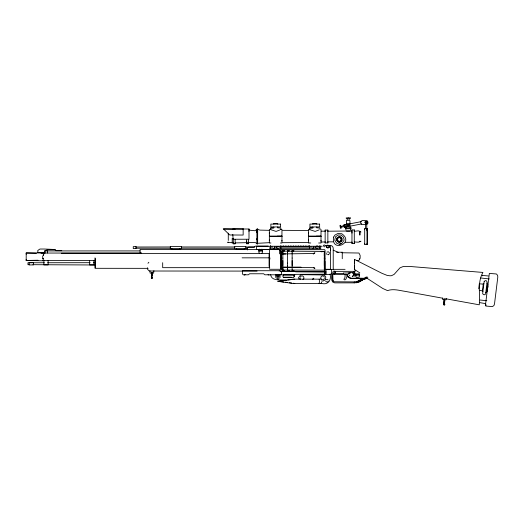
<?xml version="1.0" encoding="UTF-8"?>
<svg xmlns="http://www.w3.org/2000/svg" width="524" height="524" viewBox="0 0 524 524"><rect width="100%" height="100%" fill="white"/><g stroke="black" fill="none" stroke-linecap="round" stroke-linejoin="round"><path stroke-width="0.79" d="M43.669 259.472L43.669 260.585L42.706 260.788L26.2 260.474L26.2 259.373M26.2 254.225L26.2 252.968L42.706 252.882L43.669 252.882L43.669 254.199M233.278 243.64L233.278 242.972M243.156 228.746L243.156 235.047L229.748 234.981L223.237 228.746L243.156 228.981M246.673 242.075L246.673 239.92M246.673 241.092L246.673 243.857L248.54 243.64M248.54 243.3L248.54 242.258M249.005 231.438L249.005 229.008L232.8 229.008M256.884 243.11L256.884 238.486M256.884 232.695L256.884 229.139L257.657 228.942L257.657 229.374L259.924 230.115L269.303 230.337M235.394 242.92L255.031 242.468L256.59 243.293L257.271 244.263L257.657 243.11M257.657 231.857L257.657 228.942M269.356 240.693L269.356 229.492L270.934 229.492M269.356 233.842L269.356 232.636M281.526 259.157L281.526 270.063L324.304 270.142L324.304 265.367M281.526 255.85L281.526 251.114L324.304 251.435L324.304 262.007M281.951 241.053L281.951 240.313M282.849 270.279L284.735 270.371L282.849 270.508L282.849 269.179M282.849 268.976L282.849 267.437M282.849 265.55L282.849 260.585M282.849 258.083L282.849 250.662L284.735 250.806L282.849 250.898M282.849 253.74L282.849 252.195M282.849 251.232L282.849 250.662M287.493 270.174L287.493 269.179M287.493 268.976L287.493 267.437M287.493 265.55L287.493 263.094M287.493 251.992L287.493 250.662L289.379 250.819L287.493 250.898M292.143 267.437L292.143 270.508L294.029 270.43L292.143 270.279M292.143 265.55L292.143 260.585M292.143 258.083L292.143 250.662L294.029 250.819L292.143 250.898M292.143 251.992L292.143 250.662M308.413 240.693L308.413 239.848M308.413 233.842L308.413 232.636M321.009 241.053L321.009 240.313M321.33 279.154L293.106 279.154L277.458 281.296L292.988 283.458L321.33 283.458L321.33 283.052M324.304 265.792L324.304 260.585M324.304 259.17L324.304 257.723M324.304 255.81L324.304 253.288M324.585 258.686L324.585 257.86M324.919 272.382L324.919 261.352M327.854 242.422L327.854 242.913L325.149 242.913L325.149 242.422M325.149 230.58L325.149 230.095L327.854 230.095L327.854 242.913M326.603 246.896L326.969 247.518L326.603 246.201L327.546 245.265L328.24 245.258L329.183 246.201L328.862 247.472L328.096 247.878L326.95 247.492L326.603 246.208L327.552 245.258L328.843 245.612L329.183 246.896L328.843 247.498L329.183 246.896M327.854 230.58L327.854 230.095M330.493 250.361L330.493 246.45L329.524 245.487M346.449 220.722L346.449 227.829L349.947 227.829L349.947 220.722M354.289 242.881L354.289 243.405L351.964 243.405L351.964 242.003M351.964 233.114L351.964 229.951L354.289 229.951L354.289 243.405M354.289 230.626L354.289 229.951M354.289 241.957L358.259 242.18L359.87 241.728L359.87 241.171M354.289 231.326L358.259 230.829L359.87 231.326L359.87 234.988L359.87 231.837M366.97 243.627L366.97 244.616L365.32 244.453L364.691 244.295L364.691 243.346M364.691 229.656L364.691 228.713L365.542 228.392M366.97 230.77L366.748 228.392M366.97 244.217L367.606 244.217L367.606 243.051M367.606 229.957L367.606 228.792L366.97 228.792M151.528 275.29L151.521 277.923L152.15 278.231L152.255 272.86L151.626 272.382L151.626 278.231L151.626 272.382M354.545 269.212L354.551 265.727M443.959 301.85L443.952 304.477L444.588 304.785L444.693 299.42L444.057 298.935L444.057 304.785L444.057 298.935M152.248 275.29L152.255 272.86M444.686 301.844L444.693 299.42M346.986 274.275C347.805 275.807 345.401 281.958 343.888 279.371L344.936 277.517L345.178 274.275M323.413 246.339L323.452 245.383L324.304 244.937L325.116 245.448L325.077 246.404L324.369 246.876M339.362 242.304L337.672 241.682L339.362 242.304L340.751 241.885L341.969 240.562L342.08 238.937L340.751 237.071L338.642 236.796L340.751 237.071L342.08 238.937M273.705 226.944L273.862 227.829L270.613 228.012L270.463 229.578L276.076 231.405L279.803 230.003M312.762 226.944L312.92 227.829L309.671 228.012L309.52 229.578L315.134 231.405L318.861 230.003M478.707 288.868L479.342 283.654M482.257 275.834L482.335 275.166M479.781 302.623L485.178 303.566M487.386 291.213L487.471 290.512M487.818 287.683L488.008 286.15M485.99 304.601L485.814 306.055L492.396 306.599L493.909 305.584L494.512 303.894L497.8 277.124L497.623 275.329L496.392 273.973L489.351 273.417L485.421 305.44L485.866 305.63M274.504 246.621L274.314 248.14L273.227 248.383M313.562 246.621L313.372 248.14L312.284 248.383M347.504 225.608L347.635 224.881L348.329 224.626L348.892 225.097L348.768 225.824M347.216 219.622L347.386 218.704M354.827 274.452L354.073 276.489M336.539 252.234L342.257 252.234L342.08 252.758L358.953 253.027L360.139 255.391L360.139 258.103L358.953 260.408L356.497 260.421M276.266 275.015L276.462 274.53M277.432 275.5L277.432 274.53M278.218 275.015L278.414 274.53M357.171 275.355L357.375 274.871L356.693 274.19L356.006 274.871L356.209 275.355M359.123 275.355L359.123 274.393L358.639 274.19L358.161 274.393L358.161 275.355M443.894 304.09L443.894 304.955L444.326 305.132L444.935 304.523L444.752 304.09M340.639 241.138L341.327 238.662L340.174 237.51L337.856 237.975L337.266 239.291L337.875 240.988L340.174 241.446L341.419 239.854L340.639 237.817M336.644 238.937L337.364 237.483L336.644 238.937L336.755 240.562L336.644 240.018M335.236 273.397L335.57 272.048L334.941 271.203L333.762 271.085L332.95 271.707L333.218 273.476L334.384 273.849L335.36 273.161M324.363 278.447L323.583 279.77L321.802 279.639L320.754 278.493L320.963 276.927L322.116 275.879L323.675 276.083L324.389 277.222M300.298 277.222L301.012 276.083L302.577 275.879L303.73 276.927L303.933 278.493L302.892 279.639M335.674 273.037L334.803 273.908M348.702 272.984L348.06 274.537L333.362 274.307M298.752 277.406L300.507 274.982L301.732 274.655L324.179 274.982L325.83 276.947L325.26 279.882L322.961 281.054L321.35 281.015M365.693 221.613L366.964 222.091L366.145 223.466L366.924 222.838L366.964 222.091L366.145 221.488L365.287 222.242L366.145 223.29L365.47 222.955M325.332 274.661L325.98 273.842M349.868 272.899L349.298 273.567L350.582 272.421M147.984 263.29L148.849 262.282M366.217 276.921L365.759 277.432L382.756 288.469L387.511 290.604C393.347 288.534 399.412 290.512 405.268 291.39L443.009 298.261M283.274 275.008L282.953 276.731L283.32 277.163M340.751 241.885L341.969 240.562M365.097 222.248L365.693 221.606M279.161 271.118L280.117 270.168M279.416 278.178L280.006 277.582L280.006 275.238M341.694 243.522L343.868 240.693L344.111 239.481L343.41 237.149L341.176 235.086L338.15 234.968L335.484 236.887L334.731 240.084L336.775 243.352L339.362 244.23L341.694 243.522L339.362 244.23M351.159 231.339L351.964 229.951M349.547 220.296L346.737 220.375M282.534 246.601L283.353 245.861L284.27 246.601M297.527 246.601L298.346 245.861L299.263 246.601M300.029 246.601L300.841 245.861L301.759 246.601M302.525 246.601L303.344 245.861L304.261 246.601M305.02 246.601L305.839 245.861L306.756 246.601M307.523 246.601L308.44 245.861M293.695 277.189L294.128 276.823M313.234 254.088L314.931 252.83L313.097 253.518L281.526 253.924L285.593 254.009M446.428 298.706L445.983 299.925L445.118 299.787M332.806 280.504L332.688 274.019L332.806 280.504L334.089 281.761L354.289 281.899C358.907 282.371 361.783 277.864 366.211 277.537M328.155 281.454L327.114 282.148L325.718 281.355M361.37 279.312L358.868 280.91L356.117 281.82L358.671 281.015L362.634 278.617L359.595 280.51M331.718 274.019C331.934 276.842 330.362 282.39 334.653 282.868L354.289 282.868C359.326 282.888 363.066 278.827 367.835 277.759M485.794 292.641L486.593 292.15L487.608 283.884L486.966 283.111M359.169 281.866L363.473 279.285L366.584 278.447L363.296 279.364L359.038 281.945L356.294 282.796M339.087 237.405L337.698 238.204L337.312 239.887L338.314 241.289M326.95 245.605L327.552 245.258L328.843 245.612M366.165 277.543L367.245 276.967M328.862 247.472L328.096 247.878L326.95 247.492L327.546 247.839M325.777 279.947L327.022 279.292L328.207 280.045M328.116 254.756L328.993 254.31L328.096 254.762M359.87 241.728L360.984 241.178M285.036 246.673L286.248 246.129L285.554 246.129L286.772 246.673M287.532 246.673L288.75 246.129L288.056 246.129L289.268 246.673M290.034 246.673L291.246 246.129L290.551 246.129L291.77 246.673M292.53 246.673L293.748 246.129L293.054 246.129L294.265 246.673M295.032 246.673L296.243 246.129L295.549 246.129L296.767 246.673M281.401 271.812L281.401 274.792L264.915 274.792L263.624 273.77L249.634 273.77L248.343 274.792L243.28 274.792L242.389 273.895L242.389 270.725L280.058 270.725L281.401 271.812L282.298 271.445L294.802 271.432L295.687 271.832L324.906 272.133M151.888 277.36L151.279 277.969L151.888 278.578L152.497 277.969L152.32 277.537M261.862 253.151L262.38 252.633L262.38 251.042M244.236 275.08L245.232 274.668M228.281 242.068L227.567 242.317L233.809 242.926M340.757 226.414L344.071 225.602M259.439 249.162L258.922 249.509L258.922 250.662M319.064 283.458L319.522 281.624L319.182 279.154M326.878 252.123L328.338 251.789L329.269 252.502L329.321 253.662M322.902 251.749L324.304 251.435L321.074 251.789M280.654 250.865L281.172 250.76L281.172 268.864L280.654 268.864M346.77 224.449L344.399 224.914L344.838 227.193L346.423 226.885M349.934 223.833L361.016 221.685M349.587 226.27L361.455 223.964M344.281 226.676L340.901 227.161M286.084 280.307L278.951 281.349M287.669 280.098L294.802 279.154M351.964 242.304L345.264 242.311M257.657 243.293L269.303 242.671M270.613 228.012L273.908 227.829M309.671 228.012L312.966 227.829M321.271 242.055L325.397 241.911M308.865 242.547L282.613 242.671M233.278 243.49L235.145 243.49M483.259 284.106L480.135 283.89M327.644 241.859L333.054 241.846M26.2 260.474L38.029 260.238M325.397 231.254L321.271 231.143M327.644 231.215L351.964 230.992M269.356 236.206L281.951 235.99M308.413 236.206L321.009 235.99M362.66 278.211L351.303 278.401L348.729 277.432L347.17 275.224M324.906 271.707L325.98 272.487M324.906 274.19L295.687 274.353L294.802 274.884L282.298 274.884L281.401 274.517M258.863 251.127L262.445 251.101M283.661 277.255L291.377 277.203M281.526 267.181L301.038 267.122M135.971 247.02L170.32 246.968M245.835 247.02L254.618 247.001M171.905 248.71L170.32 248.717L170.32 246.509L181.435 246.535L181.435 248.69L179.85 248.69M236.304 248.71L234.719 248.717L234.719 246.535L245.835 246.535L245.835 248.69L244.243 248.69M44.317 262.74L27.955 262.76L27.955 264.692L29.593 264.692M47.592 262.734L90.121 262.688M93.396 262.681L95.034 262.681M347.536 217.401L349.344 217.401M346.449 223.388L349.947 223.388M345.539 227.685L346.017 230.115M350.235 227.685L351.08 227.685L351.08 228.706L345.46 228.706M280.379 229.492L281.951 229.492L281.951 242.992L280.379 242.992M309.992 229.492L308.413 229.492L308.413 242.992L310.778 242.992M282.613 230.337L308.865 230.501M346.534 231.084L349.868 231.084M277.229 236.206L281.951 236.278M316.286 236.206L321.009 236.278M270.934 242.992L269.356 242.992L269.356 240.018M318.644 242.992L321.009 242.992L321.009 229.492M246.673 243.49L248.54 243.49L246.673 243.431M325.633 245.487C328.004 245.769 332.851 244.263 333.225 247.944L333.225 269.46L330.493 269.46L330.493 248.153M268.183 246.136L255.273 246.136L254.199 247.138L248.546 247.138L247.321 248.088L247.321 249.968M268.91 246.247L256.433 246.247L256.433 249.588L324.697 249.686L325.057 250.361L325.057 269.277L330.493 269.277M269.631 246.247L322.168 246.247M181.435 246.968L234.719 246.968M269.428 247.125L272.873 247.125M274.458 247.151L276.927 247.125M279.246 247.151L311.8 247.125M312.717 247.151L315.906 247.151M317.478 247.125L320.924 247.125M171.761 248.448L179.994 248.448M236.298 248.448L244.256 248.448M269.428 248.717L320.924 248.717M171.761 249.562L179.994 249.562M236.298 249.562L244.256 249.562M258.863 250.511L262.445 250.511M139.98 250.924L45.234 250.924L45.234 253.046L141.618 253.046M44.33 252.666L37.826 252.666L37.826 250.446L39.948 249.024L44.33 249.024L54.614 249.476L56.101 250.564M41.003 253.236L45.084 253.236M61.419 253.236L141.454 253.236M269.605 253.426L141.035 253.426L140.098 252.778L140.098 249.437L279.521 249.437L279.521 253.871M242.108 257.834L269.899 257.834M324.539 258.312L324.919 258.83M42.634 260.52L94.903 260.52M32.868 264.692L95.165 264.98M162.682 267.666L269.781 267.666M333.225 269.336L345.087 269.336M280.366 271.563L325.987 271.563M151.888 273.102L150.133 273.102L149.884 270.666M152.766 273.102L153.637 273.102L153.892 270.666M356.53 273.888L359.562 273.888L359.562 275.86M275.637 274.491L280.209 274.491M276.024 276.004L279.823 276.004M283.733 277.556L293.368 277.556M181.435 248.219L234.719 248.258M135.971 248.219L170.32 248.258M148.128 268.347L95.008 268.308L95.008 257.86M257.107 271.098L149.261 271.013L147.565 269.316L147.558 267.738M487.477 284.958L488.152 284.958M245.835 248.219L247.433 248.225M324.539 271.55L324.919 271.55M223.702 229.191L235.047 229.25M283.661 274.904L293.695 274.969L294.147 276.731M248.795 230.102L255.031 230.743L255.935 229.997L256.884 230.056M281.526 267.253L313.097 267.659L314.931 268.347L313.804 267.509M324.539 271.891L324.919 271.897M363.184 278.401L350.202 278.178L348.119 277.072L347.084 275.349M308.413 236.278L321.009 236.494M269.356 236.278L281.951 236.494M480.698 277.989L489.351 278.951M36.457 253.347L26.2 252.968L26.2 260.389M486.816 300.73L480.102 300.036M287.493 270.279L289.379 270.397L287.493 270.508L287.493 265.432M286.425 280.333C281.493 279.128 271.419 281.919 270.594 274.406M320.996 283.229C327.664 285.573 331.757 280.445 330.055 274.019M482.303 275.428L488.427 275.971M279.521 250.334L280.654 250.459L280.654 269.277L269.605 269.277L269.605 268.524M483.875 283.687L483.318 283.622L482.355 291.468L482.912 291.534M281.329 281.67L283.707 281.991M285.292 282.2L287.669 282.515M289.255 282.724L291.632 283.039M293.217 283.248L294.802 283.458M479.342 290.316L482.427 290.866M444.254 299.649L442.518 299.374L442.472 298.077M280.654 251.212L281.172 251.297M445.42 298.7L479.264 304.811C480.41 293.859 477.161 282.698 482.892 272.434L409.113 266.402L403.185 266.526L399.969 267.849L394.14 274.38L391.513 275.696L389.974 275.794L387.118 275.401L381.865 273.266L354.781 259.557M317.138 248.383L316.057 248.14L315.861 246.621L317.046 245.749L318.258 246.686M278.08 248.383L277 248.14L276.803 246.621M261.862 249.142L262.38 249.535L262.38 250.636M365.588 223.06L366.145 223.29M259.439 253.151L258.922 252.633L258.922 251.042M268.026 274.668L269.015 275.08M333.225 250.171L338.38 252.417M349.953 277.962L348.27 276.921L347.491 275.624M354.368 269.808L355.691 270.594M359.87 231.326L360.984 232.034M354.46 269.46L359.811 272.886M277.91 246.339L278.748 246.948M366.446 221.567L366.931 221.934M278.303 275.716L278.303 279.397L277.32 279.174L277.235 276.253M276.43 278.178L275.834 277.582L275.834 275.238M55.682 250.158L54.941 249.732L47.841 249.732L44.612 250.655L44.612 253.845M300.527 279.384L299.872 278.139M349.239 275.034L349.868 276.004M326.439 253.551L327.068 254.526M332.812 272.821L333.218 273.476M332.786 280.366L333.231 281.244M278.408 275.827L278.611 276.253M298.634 277.812L299.184 279.213M354.571 273.24L354.971 274.366L354.905 273.102M354.093 271.884L354.971 274.366M312.92 224.089L312.73 223.466L316.765 223.466L316.765 224.089M273.862 224.089L273.672 223.466L277.707 223.466L277.707 224.089M349.056 218.704L349.174 219.563M320.007 229.525L319.882 227.999L316.765 227.829L316.765 226.944M280.949 229.525L280.825 227.999L277.707 227.829L277.707 226.944M354.545 260.042L354.551 263.644L354.551 262.4M354.551 261.076L354.551 262.629M444.588 298.935L444.588 299.466M367.606 228.792L367.606 244.217M366.97 228.392L366.97 244.616M366.748 224.226L366.748 228.549M365.542 224.226L365.542 228.549M364.691 228.713L364.691 244.295M359.326 274.288L359.248 277.078L356.51 277.386L355.888 276.764L355.888 274.288M355.77 273.888L355.77 275.86M354.578 259.472L354.578 269.081M354.289 281.899L354.289 282.868M351.964 231.562L351.964 243.405M350.438 228.706L350.438 230.115M350.301 217.591L350.301 218.704L346.285 218.704L346.285 217.591M342.257 252.234L342.257 258.738M325.149 230.095L325.149 242.913M324.919 271.406L324.906 274.622M324.585 252.686L324.585 258.928M324.579 259.688L324.579 260.585M324.585 261.286L324.539 274.714M324.304 262.288L324.304 264.882M321.33 282.423L321.33 283.458M319.895 245.474L319.895 248.638M309.527 245.494L309.527 248.638M294.403 274.602L294.403 276.521M292.143 258.018L292.143 267.607M287.493 250.662L287.493 263.159M282.849 258.018L282.849 270.508M281.526 255.542L281.526 259.747M280.838 245.474L280.838 248.638M270.469 245.494L270.469 248.638M269.899 258.352L269.899 259.098M269.605 249.437L269.605 267.142M269.081 254.094L269.081 266.434M257.657 231.208L257.657 242.429M256.884 229.139L256.884 229.898M256.884 230.724L256.884 239.835M249.005 229.008L249.005 229.885M249.005 231.202L249.005 239.239L233.108 239.239L232.8 234.352M248.54 239.37L248.54 242.324M248.54 242.972L248.54 243.857M235.145 239.507L235.145 243.857L233.278 243.857L233.278 238.407M232.217 238.374L232.217 242.933M228.281 233.167L228.281 240.437M162.682 262.707L162.682 267.083M152.15 272.382L152.15 272.906M95.289 258.555L95.289 267.771M93.868 260.474L93.868 264.921L89.643 264.921L89.643 260.474M48.116 260.474L48.116 264.921L43.898 264.921L43.898 260.474M47.599 250.924L47.599 253.046M42.706 256.046L42.706 259.072M359.647 258.424L359.615 259.609L359.647 258.424M353.608 273.862L353.386 275.578L352.266 276.476L353.386 275.578L353.608 273.862L352.266 272.421L353.608 273.862M484.117 281.722L482.656 293.61L483.429 294.612L484.641 294.763L485.63 293.977L487.11 281.932L486.357 280.772L485.145 280.622L484.117 281.722M333.591 237.09C330.729 253.007 355.102 243.084 341.753 233.711L337.77 233.553L334.947 235.066L333.591 237.09M312.71 279.253L313.765 278.277L312.71 279.253M349.148 225.353L348.198 226.388L347.556 226.126L347.209 225.182L348.198 224.403L348.715 224.455L349.148 225.353M343.397 273.109L343.318 273.574L334.613 273.574L334.613 271.347L355.043 271.347L355.043 271.963L350.7 272.808L343.397 273.109M360.925 221.318L360.702 222.923L361.514 224.338L366.374 224.554L367.783 223.741L367.999 222.13L367.186 220.722L362.333 220.506L360.925 221.318M367.337 222.183L367.075 223.165L366.145 223.643L364.894 222.392C364.953 221.023 367.069 220.774 367.337 222.183M43.584 258.358L43.282 258.738L42.981 258.247L43.584 258.358M331.476 273.541L330.5 274.524L325.98 274.524L325.98 269.46L331.476 269.46L331.476 273.541M43.282 254.854L43.132 255.522L43.584 255.339L43.282 254.854M345.486 224.357L345.061 224.541L345.604 227.324L346.076 227.396L344.464 227.626L343.868 224.58L345.486 224.357M340.534 225.281L339.938 225.464L340.495 228.353L341.124 228.3L340.534 225.281M33.405 262.498L29.18 262.517L29.18 264.934L33.405 264.934L33.405 262.498M135.971 246.627L133.26 246.634L133.26 248.553L135.971 248.599L135.971 246.627M280.576 224.089L270.856 224.089L270.856 226.944L280.576 226.944L280.576 224.089M319.633 224.089L309.913 224.089L309.913 226.944L319.633 226.944L319.633 224.089M61.714 250.655L55.799 250.636L61.714 250.655M348.198 226.303L347.556 226.126L348.198 226.303M349.023 224.881L348.676 224.534L349.023 224.881"/></g></svg>
